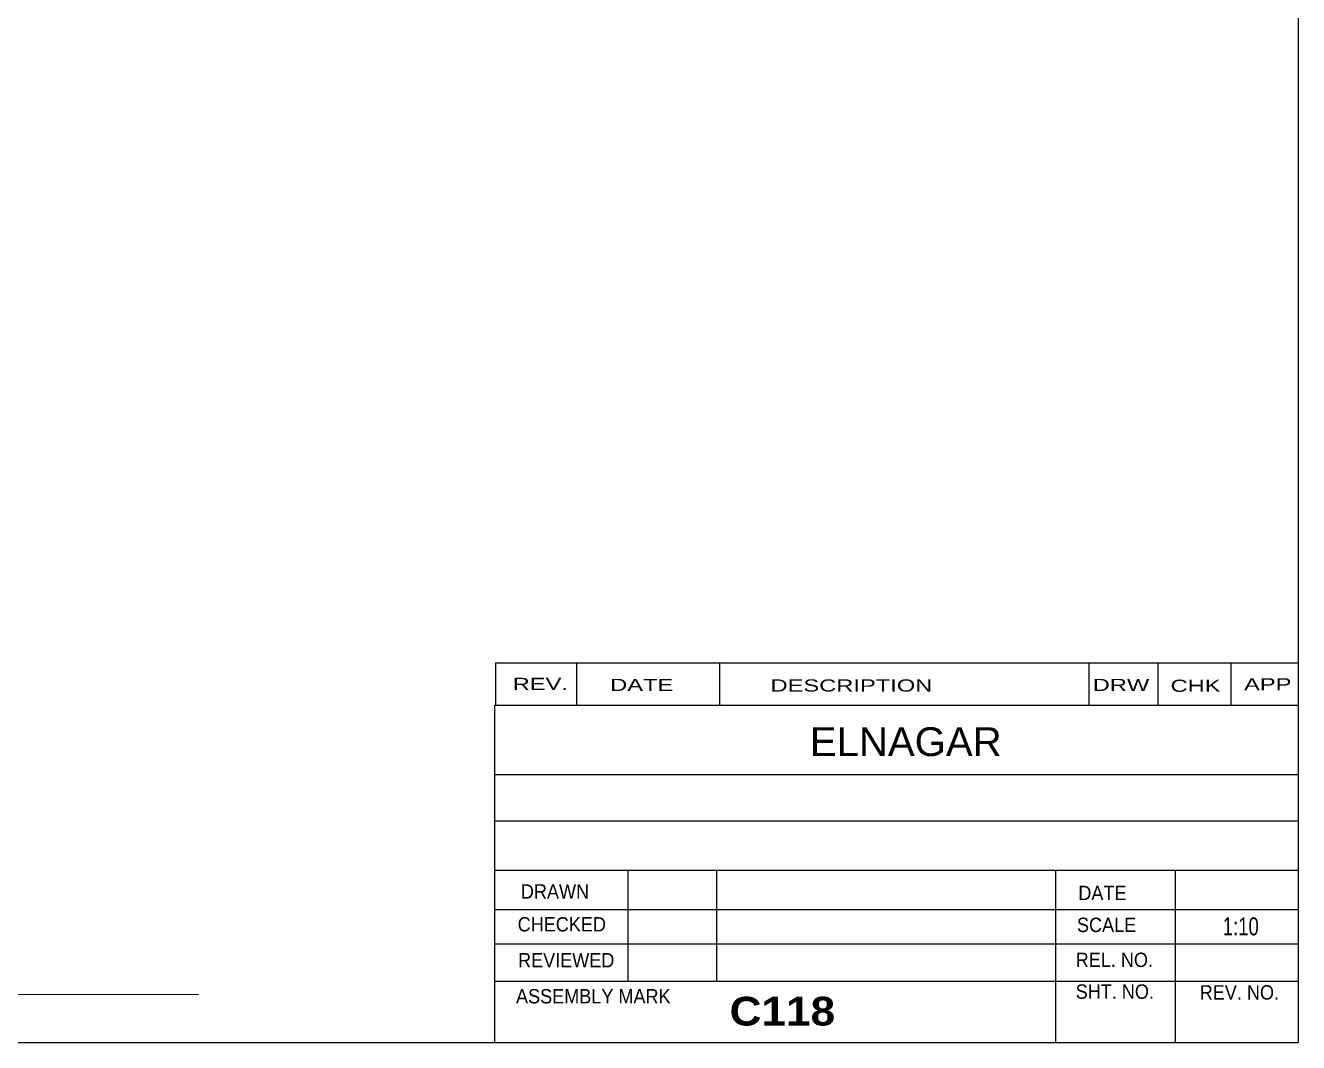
# Model space of a CAD drawing. Header units: millimetres. Extents: x -275 to 137, y -158 to 129.
# Drawn here: x -1.3 to 137.4, y -157.6 to -46.7 of the extents above; entities that cross this region are included whole.
import ezdxf

# ---------------------------------------------------------------- set-up
doc = ezdxf.new("R2010")
doc.units = ezdxf.units.MM
doc.styles.add('Arial', font='ARIAL.TTF', dxfattribs={"height": 0.2})
doc.styles.add('Arial Bold', font='ARIALBD.TTF', dxfattribs={"height": 0.2})
doc.styles.add('Arial Narrow', font='ARIALN.TTF', dxfattribs={"height": 0.2})

# ---------------------------------------------------------------- blocks, each defined once
blk = doc.blocks.new('Unknown-623260513-1210')
at = {"color": 5, "linetype": 'Continuous'}
for p, q in [((137.44, -157.59), (137.44, 129.41)), ((-272.56, -157.59), (137.44, -157.59))]:
    blk.add_line(p, q, dxfattribs=at)
blk = doc.blocks.new('CBS_CALLOFF-623260513-8570')
at = {"color": 7, "linetype": 'Continuous'}
blk.add_line((-98.68, -152.32), (17.55, -152.34), dxfattribs=at)
at = {"color": 3, "linetype": 'Continuous', "style": 'Arial Narrow'}
blk.add_text('QTY= 3 Nos.      COLUMN     MKD : C118', height=3.3405, dxfattribs=at).set_placement((-75.93, -151.43))
blk = doc.blocks.new('CBS_NAME_BLOG-623260513-8571')
at = {"color": 7, "linetype": 'Continuous'}
for p, q in [((49.85, -120.84), (137.36, -120.84)), ((49.85, -157.55), (49.85, -120.84)), ((49.85, -128.38), (137.37, -128.38)), ((49.92, -133.43), (137.44, -133.43)), ((49.85, -138.81), (137.36, -138.81)), ((64.37, -150.91), (64.37, -138.81)), ((74.05, -150.89), (74.05, -138.82)), ((110.97, -157.55), (110.97, -138.82)), ((124.02, -157.55), (124.02, -138.81)), ((49.85, -143.1), (137.44, -143.09)), ((49.85, -146.85), (137.36, -146.85)), ((49.85, -150.89), (137.36, -150.89)), ((49.85, -157.59), (137.44, -157.59))]:
    blk.add_line(p, q, dxfattribs=at)
at = {"color": 3, "linetype": 'Continuous', "style": 'Arial'}
blk.add_text('ELNAGAR', height=3.133, dxfattribs=at).set_placement((84.17, -126.37))
at = {"color": 3, "linetype": 'Continuous'}
for s, height, style, width, p in [('DRAWN', 1.566, 'Arial', 0.9, (52.68, -141.91)), ('DATE', 1.566, 'Arial', 0.9, (113.44, -142.07)), ('CHECKED', 1.566, 'Arial', 0.9, (52.33, -145.49)), ('SCALE', 1.566, 'Arial', 0.9, (113.29, -145.55)), ('1:10', 1.957, 'Arial Narrow', 0.9, (129.18, -145.91)), ('REVIEWED', 1.566, 'Arial', 0.9, (52.37, -149.4)), ('REL. NO.', 1.566, 'Arial', 0.9, (113.15, -149.36)), ('SHT. NO.', 1.566, 'Arial', 0.9, (113.15, -152.82)), ('ASSEMBLY MARK', 1.5663, 'Arial', 0.9, (52.15, -153.33)), ('C118', 3.131, 'Arial Bold', 1.1, (75.43, -155.74)), ('REV. NO.', 1.566, 'Arial', 0.9, (126.67, -152.91))]:
    blk.add_text(s, height=height, dxfattribs=dict(at, style=style, width=width)).set_placement(p)
blk = doc.blocks.new('CBS_REVISION-623260513-8572')
at = {"color": 7, "linetype": 'Continuous'}
for p, q in [((49.93, -116.21), (137.43, -116.21)), ((49.93, -116.21), (49.93, -120.84)), ((58.73, -116.21), (58.73, -120.84)), ((74.32, -116.21), (74.32, -120.78)), ((114.58, -116.21), (114.58, -120.84)), ((122.12, -116.21), (122.12, -120.84)), ((130.07, -116.21), (130.07, -120.84)), ((49.93, -120.84), (137.43, -120.84))]:
    blk.add_line(p, q, dxfattribs=at)
at = {"color": 7, "style": 'Arial Narrow', "width": 1.7}
for s, height, p in [('REV.', 1.326, (51.79, -119.17)), ('APP', 1.326, (131.5, -119.21)), ('DATE', 1.326, (62.41, -119.28)), ('DESCRIPTION', 1.3257, (79.89, -119.34)), ('DRW', 1.326, (115.01, -119.28)), ('CHK', 1.326, (123.49, -119.37))]:
    blk.add_text(s, height=height, dxfattribs=at).set_placement(p)

msp = doc.modelspace()

# ---------------------------------------------------------------- block references
for name in ['Unknown-623260513-1210', 'CBS_REVISION-623260513-8572', 'CBS_NAME_BLOG-623260513-8571', 'CBS_CALLOFF-623260513-8570']:
    msp.add_blockref(name, (0, 0))

doc.saveas('drawing.dxf')
